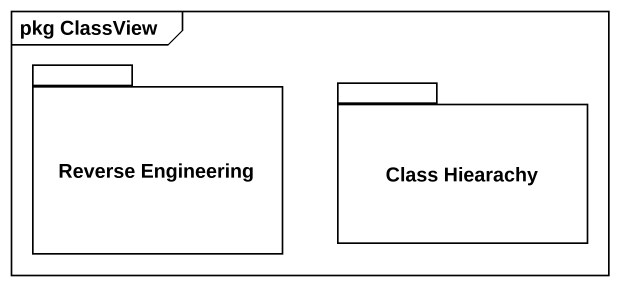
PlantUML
@startuml
mainframe pkg ClassView
package "Reverse Engineering" as Reverse_Engineering {
}
package "Class Hiearachy" as Class_Hiearachy {
}
@enduml
